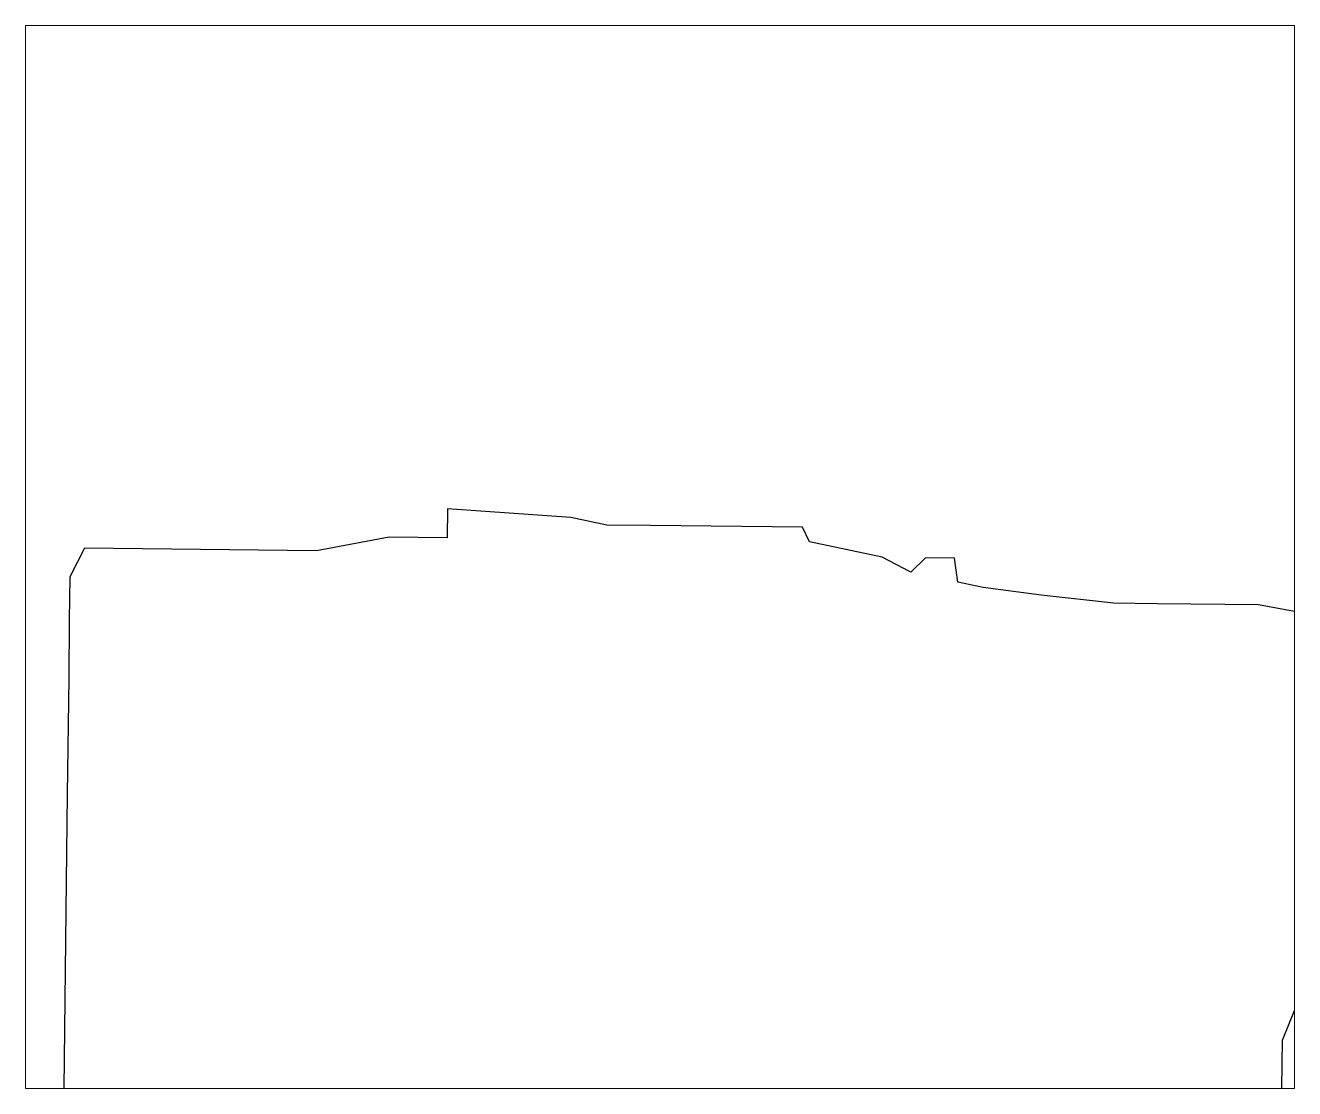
# Paper-space layout 'Layout1' of a CAD drawing. Header units: metres. Extents: x 0.96 to 8.64, y 0.8 to 7.24.
# The model-space entities are those that its viewports show. They can reach past a viewport. Long polylines and large blocks are cut down to what shows.
import ezdxf

# ---------------------------------------------------------------- set-up
doc = ezdxf.new("R2010")
doc.units = ezdxf.units.M
doc.header["$LTSCALE"] = 0.3
doc.layers.add('VILLAGE BOUNDRY', color=15, linetype='Continuous')

msp = doc.modelspace()

# ---------------------------------------------------------------- linework, layer by layer
at = {"layer": 'VILLAGE BOUNDRY'}
for points in [[(2439.8, 1039.9), (2356.6, 1054.7), (2259.5, 1055.8), (2217.8, 1056.3), (2148.5, 1064), (2093, 1071.6), (2068.6, 1076.7), (2065.6, 1099.7), (2037.8, 1100), (2023.7, 1086.3), (1996.1, 1100.5), (1926.8, 1115.2), (1920.1, 1129.2), (1774.3, 1130.8), (1732.6, 1131.3), (1698, 1138.6), (1580, 1146.9), (1579.7, 1119.2), (1524.2, 1119.8), (1454.6, 1106.7), (1315.7, 1108.3), (1232.4, 1109.3), (1218.2, 1081.6), (1217.7, 1040), (1217.1, 984.5), (1215.8, 873.4), (1215.1, 817.8), (1212.4, 581.8)], [(2364.2, 499.1), (2379.1, 589.2), (2379.6, 637.8), (2393.9, 672.4), (2408.5, 734.7)]]:
    msp.add_lwpolyline(points, dxfattribs=at)

psp = doc.layouts.get("Layout1")

# ---------------------------------------------------------------- viewports
at = {"layer": '0', "ltscale": 30}
psp.add_viewport(center=(4.7995, 4.0219), size=(7.6791, 6.435039), view_center_point=(1783.4689, 1100.6791), view_height=1018.689451, dxfattribs=at)

doc.saveas('drawing.dxf')
